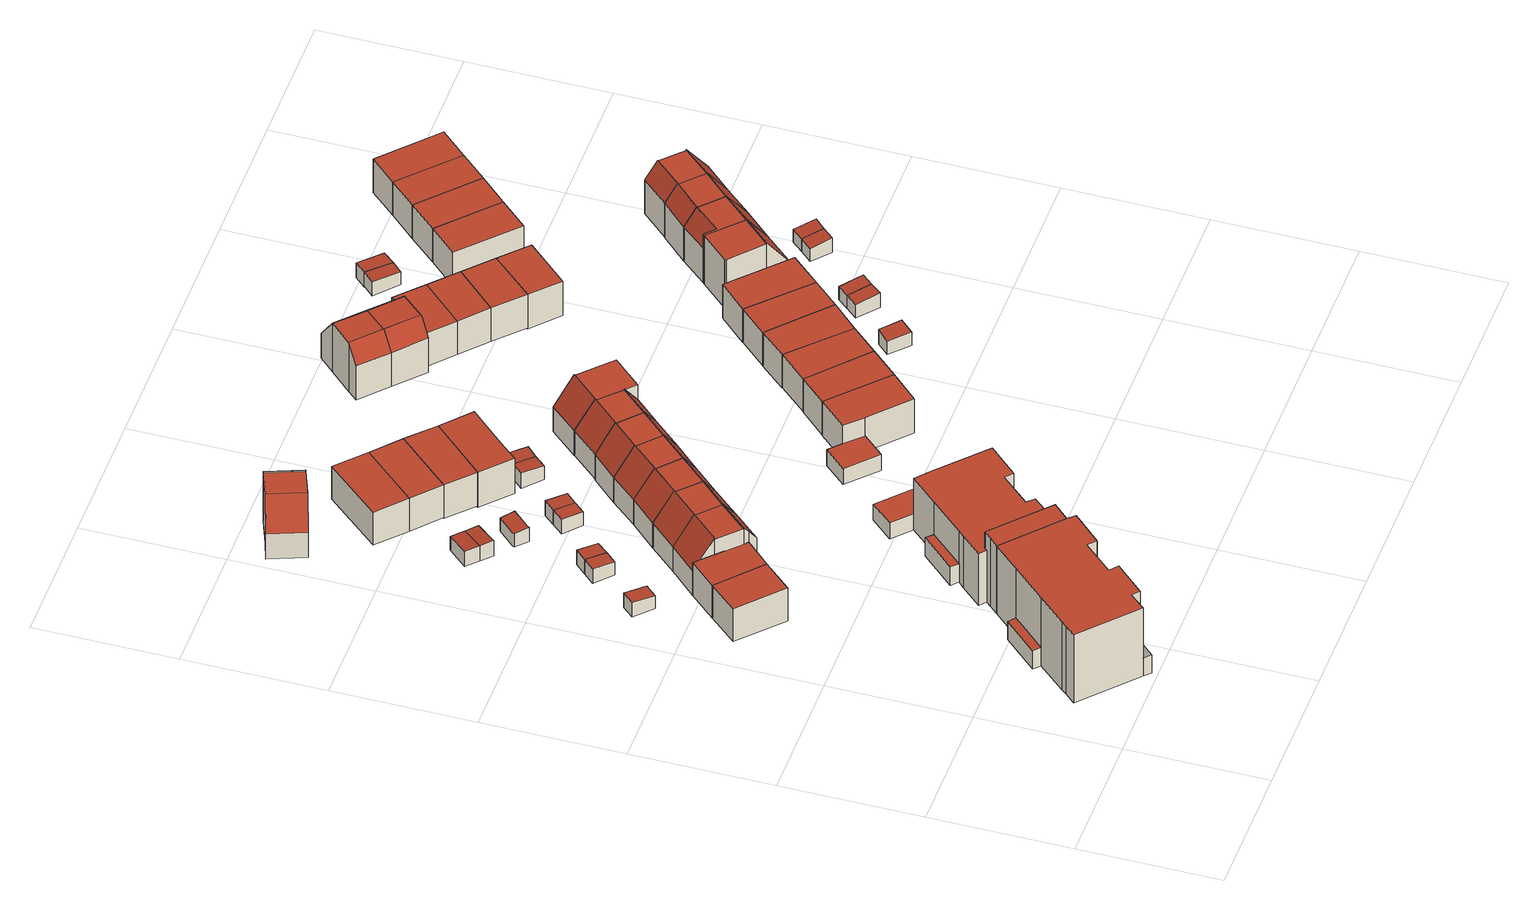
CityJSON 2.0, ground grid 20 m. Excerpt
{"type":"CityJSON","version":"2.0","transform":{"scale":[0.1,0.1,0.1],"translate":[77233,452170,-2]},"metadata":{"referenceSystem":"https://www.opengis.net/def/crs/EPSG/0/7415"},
"CityObjects":{
"building1":{"type":"Building","attributes":{"Volume":2611.23,"Dakoppervlakte":224.62,"Muuroppervlakte":739.91,"Vloeroppervlakte":236.82,"hoogte_Z_max_in_m_NAP":11.19,"GEB_DOEL":"woonfunctie","dateOfConstruction":"1982-01-01","measuredHeight":11.56},"geometry":[{"type":"Solid","lod":"2","boundaries":[[[[0,1,2,3,4,5,6,7,8,9,10,11,12,13,14,15,16]],[[17,18,19,20]],[[21,22,23,24,25]],[[26,27,28,29,30,31,32,33,34,35,36,37,38,39,40]],[[41,42,43,44,45]],[[4,35,34,5]],[[36,35,4,3,45]],[[16,15,38,37,44]],[[15,14,39,38]],[[14,13,40,39]],[[12,20,26,40,13]],[[32,21,7,6,33]],[[34,33,6,5]],[[12,11,17,20]],[[17,11,10,18]],[[26,20,19,27]],[[27,19,18,28]],[[41,45,3,2]],[[2,1,42,41]],[[42,1,0,43]],[[44,43,0,16]],[[36,45,44,37]],[[24,9,8,25]],[[21,25,8,7]],[[29,24,23,30]],[[30,23,22,31]],[[22,21,32,31]],[[28,18,10,9,24,29]]]],"semantics":{"surfaces":[{"type":"GroundSurface"},{"type":"OuterFloorSurface"},{"type":"RoofSurface"},{"type":"WallSurface"}],"values":[[0,1,1,2,2,3,3,3,3,3,3,3,3,3,3,3,3,3,3,3,3,3,3,3,3,3,3,3]]}}]},
"building2":{"type":"Building","attributes":{"Volume":236.59,"Dakoppervlakte":42.37,"Muuroppervlakte":148.6,"Vloeroppervlakte":42.37,"hoogte_Z_max_in_m_NAP":5.39,"GEB_DOEL":"woonfunctie","dateOfConstruction":"1982-01-01","measuredHeight":5.58},"geometry":[{"type":"Solid","lod":"2","boundaries":[[[[46,47,48,49]],[[50,51,52,53]],[[46,49,51,50]],[[49,48,52,51]],[[47,53,52,48]],[[47,46,50,53]]]],"semantics":{"surfaces":[{"type":"GroundSurface"},{"type":"RoofSurface"},{"type":"WallSurface"}],"values":[[0,1,2,2,2,2]]}}]},
"building3":{"type":"Building","attributes":{"Volume":17.05,"Dakoppervlakte":7.19,"Muuroppervlakte":26.1,"Vloeroppervlakte":7.16,"hoogte_Z_max_in_m_NAP":2.28,"GEB_DOEL":"onbekend","dateOfConstruction":"1982-01-01","measuredHeight":2.52},"geometry":[{"type":"Solid","lod":"2","boundaries":[[[[54,55,56,57]],[[58,59,60,61]],[[54,57,58,61]],[[59,58,57,56]],[[55,60,59,56]],[[55,54,61,60]]]],"semantics":{"surfaces":[{"type":"GroundSurface"},{"type":"RoofSurface"},{"type":"WallSurface"}],"values":[[0,1,2,2,2,2]]}}]},
"building4":{"type":"Building","attributes":{"Volume":220.88,"Dakoppervlakte":39.59,"Muuroppervlakte":144.64,"Vloeroppervlakte":39.59,"hoogte_Z_max_in_m_NAP":5.39,"GEB_DOEL":"woonfunctie","dateOfConstruction":"1982-01-01","measuredHeight":5.58},"geometry":[{"type":"Solid","lod":"2","boundaries":[[[[47,62,63,48]],[[53,52,64,65]],[[47,48,52,53]],[[48,63,64,52]],[[62,65,64,63]],[[62,47,53,65]]]],"semantics":{"surfaces":[{"type":"GroundSurface"},{"type":"RoofSurface"},{"type":"WallSurface"}],"values":[[0,1,2,2,2,2]]}}]},
"building5":{"type":"Building","attributes":{"Volume":16.01,"Dakoppervlakte":6.77,"Muuroppervlakte":25.26,"Vloeroppervlakte":6.75,"hoogte_Z_max_in_m_NAP":2.28,"GEB_DOEL":"onbekend","dateOfConstruction":"1982-01-01","measuredHeight":2.49},"geometry":[{"type":"Solid","lod":"2","boundaries":[[[[66,67,68,69]],[[70,71,72,73]],[[66,69,71,70]],[[72,71,69,68]],[[72,68,67,73]],[[67,66,70,73]]]],"semantics":{"surfaces":[{"type":"GroundSurface"},{"type":"RoofSurface"},{"type":"WallSurface"}],"values":[[0,1,2,2,2,2]]}}]},
"building6":{"type":"Building","attributes":{"Volume":358.54,"Dakoppervlakte":66.93,"Muuroppervlakte":189.85,"Vloeroppervlakte":48.9,"hoogte_Z_max_in_m_NAP":8.19,"GEB_DOEL":"woonfunctie","dateOfConstruction":"1982-01-01","measuredHeight":8.38},"geometry":[{"type":"Solid","lod":"2","boundaries":[[[[74,75,76,77,78,63,79,80,62]],[[81,82,83,84]],[[85,86,87,88,89]],[[90,91,92,93]],[[80,79,83,82]],[[77,76,84,86,85]],[[87,83,79,63,88]],[[89,88,63,78]],[[78,77,85,89]],[[84,83,87,86]],[[62,90,93,74]],[[82,91,90,62,80]],[[92,81,75,74,93]],[[81,92,91,82]],[[81,84,76,75]]]],"semantics":{"surfaces":[{"type":"GroundSurface"},{"type":"RoofSurface"},{"type":"WallSurface"}],"values":[[0,1,1,1,2,2,2,2,2,2,2,2,2,2,2]]}}]},
"building7":{"type":"Building","attributes":{"Volume":15.92,"Dakoppervlakte":6.77,"Muuroppervlakte":25.11,"Vloeroppervlakte":6.75,"hoogte_Z_max_in_m_NAP":2.27,"GEB_DOEL":"onbekend","dateOfConstruction":"1982-01-01","measuredHeight":2.48},"geometry":[{"type":"Solid","lod":"2","boundaries":[[[[69,94,95,66]],[[70,96,97,71]],[[69,66,70,71]],[[66,95,96,70]],[[94,97,96,95]],[[71,97,94,69]]]],"semantics":{"surfaces":[{"type":"GroundSurface"},{"type":"RoofSurface"},{"type":"WallSurface"}],"values":[[0,1,2,2,2,2]]}}]},
"building8":{"type":"Building","attributes":{"Volume":18.92,"Dakoppervlakte":7.81,"Muuroppervlakte":28.24,"Vloeroppervlakte":7.79,"hoogte_Z_max_in_m_NAP":2.47,"GEB_DOEL":"onbekend","dateOfConstruction":"1982-01-01","measuredHeight":2.57},"geometry":[{"type":"Solid","lod":"2","boundaries":[[[[98,99,100,101]],[[102,103,104,105]],[[100,103,102,101]],[[104,103,100,99]],[[104,99,98,105]],[[98,101,102,105]]]],"semantics":{"surfaces":[{"type":"GroundSurface"},{"type":"RoofSurface"},{"type":"WallSurface"}],"values":[[0,1,2,2,2,2]]}}]},
"building9":{"type":"Building","attributes":{"Volume":18.73,"Dakoppervlakte":7.82,"Muuroppervlakte":27.94,"Vloeroppervlakte":7.8,"hoogte_Z_max_in_m_NAP":2.47,"GEB_DOEL":"onbekend","dateOfConstruction":"1982-01-01","measuredHeight":2.54},"geometry":[{"type":"Solid","lod":"2","boundaries":[[[[106,98,101,107,108]],[[109,102,105,110,111]],[[98,106,110,105]],[[111,110,106,108,107,109]],[[101,102,109,107]],[[102,101,98,105]]]],"semantics":{"surfaces":[{"type":"GroundSurface"},{"type":"RoofSurface"},{"type":"WallSurface"}],"values":[[0,1,2,2,2,2]]}}]},
"building10":{"type":"Building","attributes":{"Volume":348.95,"Dakoppervlakte":65.15,"Muuroppervlakte":188.36,"Vloeroppervlakte":47.57,"hoogte_Z_max_in_m_NAP":8.19,"GEB_DOEL":"woonfunctie","dateOfConstruction":"1982-01-01","measuredHeight":8.38},"geometry":[{"type":"Solid","lod":"2","boundaries":[[[[112,113,114,115,77,76,75,74,116]],[[117,118,81,84]],[[119,120,86,85]],[[93,92,121,122,123]],[[117,114,113,118]],[[76,77,85,86,84]],[[85,77,115,119]],[[115,114,117,120,119]],[[117,84,86,120]],[[121,118,113,112,122]],[[74,93,123,122,112,116]],[[75,81,92,93,74]],[[118,121,92,81]],[[76,84,81,75]]]],"semantics":{"surfaces":[{"type":"GroundSurface"},{"type":"RoofSurface"},{"type":"WallSurface"}],"values":[[0,1,1,1,2,2,2,2,2,2,2,2,2,2]]}}]},
"building11":{"type":"Building","attributes":{"Volume":2080.67,"Dakoppervlakte":245.87,"Muuroppervlakte":672.06,"Vloeroppervlakte":253.77,"hoogte_Z_max_in_m_NAP":11.19,"GEB_DOEL":"woonfunctie","dateOfConstruction":"1982-01-01","measuredHeight":11.54},"geometry":[{"type":"Solid","lod":"2","boundaries":[[[[124,125,126,127,128,129,130,5,4,131,132,133,134,135,136,137,138,139,140,141,142]],[[143,144,145,146,147]],[[148,149,150,151,152,153,154,155,156,157,158,159,160,161,162]],[[163,164,165,166]],[[167,168,169,170,171]],[[172,35,34,173,174,175]],[[126,125,124,167,161,160,159]],[[139,138,165,148,162,171]],[[135,134,150,149,164]],[[150,134,133,151]],[[151,133,132,152]],[[130,129,143,155,154]],[[127,126,159,158,145]],[[129,128,144,143]],[[145,144,128,127]],[[156,147,146,157]],[[146,145,158,157]],[[166,137,136,163]],[[136,135,164,163]],[[166,165,138,137]],[[164,149,148,165]],[[169,141,140,170]],[[139,171,170,140]],[[167,124,142,168]],[[169,168,142,141]],[[161,167,171,162]],[[5,130,154,173,34]],[[172,131,4,35]],[[5,34,35,4]],[[154,153,174,173]],[[174,153,152,132,131,172,175]],[[155,143,147,156]]]],"semantics":{"surfaces":[{"type":"GroundSurface"},{"type":"OuterFloorSurface"},{"type":"RoofSurface"},{"type":"WallSurface"}],"values":[[0,1,2,2,2,2,3,3,3,3,3,3,3,3,3,3,3,3,3,3,3,3,3,3,3,3,3,3,3,3,3,3]]}}]},
"building12":{"type":"Building","attributes":{"Volume":370.23,"Dakoppervlakte":68.94,"Muuroppervlakte":193.07,"Vloeroppervlakte":50.14,"hoogte_Z_max_in_m_NAP":8.57,"GEB_DOEL":"woonfunctie","dateOfConstruction":"1982-01-01","measuredHeight":8.47},"geometry":[{"type":"Solid","lod":"2","boundaries":[[[[176,177,178,179,180,181,182,183]],[[184,185,186,187]],[[188,189,190,191]],[[192,193,194,195]],[[182,181,187,186]],[[188,176,183,189]],[[183,182,186,190,189]],[[177,176,188,191,185]],[[190,186,185,191]],[[181,180,192,195,187]],[[192,180,179,193]],[[184,194,193,179,178]],[[195,194,184,187]],[[177,185,184,178]]]],"semantics":{"surfaces":[{"type":"GroundSurface"},{"type":"RoofSurface"},{"type":"WallSurface"}],"values":[[0,1,1,1,2,2,2,2,2,2,2,2,2,2]]}}]},
"building13":{"type":"Building","attributes":{"Volume":18.57,"Dakoppervlakte":7.92,"Muuroppervlakte":27.29,"Vloeroppervlakte":7.89,"hoogte_Z_max_in_m_NAP":2.43,"GEB_DOEL":"onbekend","dateOfConstruction":"1982-01-01","measuredHeight":2.46},"geometry":[{"type":"Solid","lod":"2","boundaries":[[[[196,197,198,199,200,201]],[[202,203,204,205,206,207]],[[203,202,196,201,200,204]],[[200,199,205,204]],[[205,199,198,197,207,206]],[[196,202,207,197]]]],"semantics":{"surfaces":[{"type":"GroundSurface"},{"type":"RoofSurface"},{"type":"WallSurface"}],"values":[[0,1,2,2,2,2]]}}]},
"building14":{"type":"Building","attributes":{"Volume":15.41,"Dakoppervlakte":6.61,"Muuroppervlakte":24.63,"Vloeroppervlakte":6.59,"hoogte_Z_max_in_m_NAP":2.3,"GEB_DOEL":"onbekend","dateOfConstruction":"1982-01-01","measuredHeight":2.45},"geometry":[{"type":"Solid","lod":"2","boundaries":[[[[208,209,210,211]],[[212,213,214,215]],[[210,213,212,211]],[[210,209,214,213]],[[214,209,208,215]],[[212,215,208,211]]]],"semantics":{"surfaces":[{"type":"GroundSurface"},{"type":"RoofSurface"},{"type":"WallSurface"}],"values":[[0,1,2,2,2,2]]}}]},
"building15":{"type":"Building","attributes":{"Volume":346.53,"Dakoppervlakte":64.3,"Muuroppervlakte":188.72,"Vloeroppervlakte":47,"hoogte_Z_max_in_m_NAP":8.19,"GEB_DOEL":"woonfunctie","dateOfConstruction":"1982-01-01","measuredHeight":8.41},"geometry":[{"type":"Solid","lod":"2","boundaries":[[[[216,217,218,115,114,113,112,219]],[[220,221,118,117]],[[222,223,120,119]],[[122,121,224,225]],[[217,216,221,220]],[[222,119,115,218]],[[218,217,220,223,222]],[[120,117,114,115,119]],[[223,220,117,120]],[[224,221,216,219,225]],[[219,112,122,225]],[[112,113,118,121,122]],[[221,224,121,118]],[[113,114,117,118]]]],"semantics":{"surfaces":[{"type":"GroundSurface"},{"type":"RoofSurface"},{"type":"WallSurface"}],"values":[[0,1,1,1,2,2,2,2,2,2,2,2,2,2]]}}]},
"building16":{"type":"Building","attributes":{"Volume":311.58,"Dakoppervlakte":54.96,"Muuroppervlakte":177.34,"Vloeroppervlakte":54.96,"hoogte_Z_max_in_m_NAP":5.84,"GEB_DOEL":"woonfunctie","dateOfConstruction":"1982-01-01","measuredHeight":5.67},"geometry":[{"type":"Solid","lod":"2","boundaries":[[[[226,227,228,229]],[[230,231,232,233]],[[232,228,227,233]],[[227,226,230,233]],[[226,229,231,230]],[[228,232,231,229]]]],"semantics":{"surfaces":[{"type":"GroundSurface"},{"type":"RoofSurface"},{"type":"WallSurface"}],"values":[[0,1,2,2,2,2]]}}]},
"building17":{"type":"Building","attributes":{"Volume":15.54,"Dakoppervlakte":6.61,"Muuroppervlakte":24.81,"Vloeroppervlakte":6.6,"hoogte_Z_max_in_m_NAP":2.3,"GEB_DOEL":"onbekend","dateOfConstruction":"1982-01-01","measuredHeight":2.47},"geometry":[{"type":"Solid","lod":"2","boundaries":[[[[210,234,235,211]],[[212,236,237,213]],[[210,211,212,213]],[[236,212,211,235]],[[234,237,236,235]],[[234,210,213,237]]]],"semantics":{"surfaces":[{"type":"GroundSurface"},{"type":"RoofSurface"},{"type":"WallSurface"}],"values":[[0,1,2,2,2,2]]}}]},
"building18":{"type":"Building","attributes":{"Volume":300.79,"Dakoppervlakte":52.9,"Muuroppervlakte":175.6,"Vloeroppervlakte":52.9,"hoogte_Z_max_in_m_NAP":5.84,"GEB_DOEL":"woonfunctie","dateOfConstruction":"1982-01-01","measuredHeight":5.69},"geometry":[{"type":"Solid","lod":"2","boundaries":[[[[229,238,239,226]],[[231,230,240,241]],[[240,239,238,241]],[[238,229,231,241]],[[226,230,231,229]],[[226,239,240,230]]]],"semantics":{"surfaces":[{"type":"GroundSurface"},{"type":"RoofSurface"},{"type":"WallSurface"}],"values":[[0,1,2,2,2,2]]}}]},
"building19":{"type":"Building","attributes":{"Volume":336.88,"Dakoppervlakte":62.35,"Muuroppervlakte":187.6,"Vloeroppervlakte":45.56,"hoogte_Z_max_in_m_NAP":8.19,"GEB_DOEL":"woonfunctie","dateOfConstruction":"1982-01-01","measuredHeight":8.43},"geometry":[{"type":"Solid","lod":"2","boundaries":[[[[216,219,242,243,244,245,218,217]],[[246,221,220,247]],[[248,223,222,249]],[[225,224,250,251]],[[246,247,244,243]],[[245,244,247,248,249]],[[223,220,217,218,222]],[[222,218,245,249]],[[248,247,220,223]],[[250,246,243,242,251]],[[219,225,251,242]],[[216,221,224,225,219]],[[221,246,250,224]],[[217,220,221,216]]]],"semantics":{"surfaces":[{"type":"GroundSurface"},{"type":"RoofSurface"},{"type":"WallSurface"}],"values":[[0,1,1,1,2,2,2,2,2,2,2,2,2,2]]}}]},
"building20":{"type":"Building","attributes":{"Volume":295.52,"Dakoppervlakte":51.86,"Muuroppervlakte":174.83,"Vloeroppervlakte":51.86,"hoogte_Z_max_in_m_NAP":5.84,"GEB_DOEL":"woonfunctie","dateOfConstruction":"1982-01-01","measuredHeight":5.7},"geometry":[{"type":"Solid","lod":"2","boundaries":[[[[252,253,254,255]],[[241,240,256,257]],[[254,253,257,256]],[[253,252,241,257]],[[252,255,240,241]],[[255,254,256,240]]]],"semantics":{"surfaces":[{"type":"GroundSurface"},{"type":"RoofSurface"},{"type":"WallSurface"}],"values":[[0,1,2,2,2,2]]}}]},
"building21":{"type":"Building","attributes":{"Volume":17.08,"Dakoppervlakte":7.16,"Muuroppervlakte":26.24,"Vloeroppervlakte":7.15,"hoogte_Z_max_in_m_NAP":2.35,"GEB_DOEL":"onbekend","dateOfConstruction":"1982-01-01","measuredHeight":2.51},"geometry":[{"type":"Solid","lod":"2","boundaries":[[[[258,259,260,261]],[[262,263,264,265]],[[261,260,263,262]],[[260,259,264,263]],[[258,265,264,259]],[[262,265,258,261]]]],"semantics":{"surfaces":[{"type":"GroundSurface"},{"type":"RoofSurface"},{"type":"WallSurface"}],"values":[[0,1,2,2,2,2]]}}]},
"building22":{"type":"Building","attributes":{"Volume":331.75,"Dakoppervlakte":55.3,"Muuroppervlakte":188.1,"Vloeroppervlakte":55.3,"hoogte_Z_max_in_m_NAP":5.84,"GEB_DOEL":"woonfunctie","dateOfConstruction":"1982-01-01","measuredHeight":6},"geometry":[{"type":"Solid","lod":"2","boundaries":[[[[266,267,268,269,270,271]],[[272,273,257,256,274,275]],[[268,267,256,257]],[[271,275,274,266]],[[272,275,271,270]],[[269,273,272,270]],[[267,266,274,256]],[[269,268,257,273]]]],"semantics":{"surfaces":[{"type":"GroundSurface"},{"type":"RoofSurface"},{"type":"WallSurface"}],"values":[[0,1,2,2,2,2,2,2]]}}]},
"building23":{"type":"Building","attributes":{"Volume":339.66,"Dakoppervlakte":63.22,"Muuroppervlakte":186.95,"Vloeroppervlakte":46.23,"hoogte_Z_max_in_m_NAP":8.19,"GEB_DOEL":"woonfunctie","dateOfConstruction":"1982-01-01","measuredHeight":8.38},"geometry":[{"type":"Solid","lod":"2","boundaries":[[[[243,242,276,277,278,279,245,244]],[[280,281,246,247]],[[282,248,249,283]],[[251,250,284,285]],[[244,247,246,243]],[[279,278,280,282,283]],[[248,247,244,245,249]],[[283,249,245,279]],[[282,280,247,248]],[[284,281,277,276,285]],[[242,251,285,276]],[[250,251,242,243,246]],[[246,281,284,250]],[[281,280,278,277]]]],"semantics":{"surfaces":[{"type":"GroundSurface"},{"type":"RoofSurface"},{"type":"WallSurface"}],"values":[[0,1,1,1,2,2,2,2,2,2,2,2,2,2]]}}]},
"building24":{"type":"Building","attributes":{"Volume":16.82,"Dakoppervlakte":7.17,"Muuroppervlakte":25.84,"Vloeroppervlakte":7.15,"hoogte_Z_max_in_m_NAP":2.35,"GEB_DOEL":"onbekend","dateOfConstruction":"1982-01-01","measuredHeight":2.47},"geometry":[{"type":"Solid","lod":"2","boundaries":[[[[286,287,288,289]],[[262,290,291,263]],[[262,263,286,289]],[[262,289,288,290]],[[287,291,290,288]],[[287,286,263,291]]]],"semantics":{"surfaces":[{"type":"GroundSurface"},{"type":"RoofSurface"},{"type":"WallSurface"}],"values":[[0,1,2,2,2,2]]}}]},
"building25":{"type":"Building","attributes":{"Volume":341.04,"Dakoppervlakte":64.05,"Muuroppervlakte":185.79,"Vloeroppervlakte":46.81,"hoogte_Z_max_in_m_NAP":8.19,"GEB_DOEL":"woonfunctie","dateOfConstruction":"1982-01-01","measuredHeight":8.32},"geometry":[{"type":"Solid","lod":"2","boundaries":[[[[292,293,294,295,296,297,298,299]],[[280,300,301,281]],[[302,303,282,283]],[[304,285,284,305]],[[292,299,280,281]],[[282,280,299,298,283]],[[302,283,298,297]],[[296,300,303,302,297]],[[303,300,280,282]],[[295,294,304,305,301]],[[294,293,285,304]],[[293,292,281,284,285]],[[284,281,301,305]],[[295,301,300,296]]]],"semantics":{"surfaces":[{"type":"GroundSurface"},{"type":"RoofSurface"},{"type":"WallSurface"}],"values":[[0,1,1,1,2,2,2,2,2,2,2,2,2,2]]}}]},
"building26":{"type":"Building","attributes":{"Volume":386.71,"Dakoppervlakte":79.29,"Muuroppervlakte":218.24,"Vloeroppervlakte":79.29,"hoogte_Z_max_in_m_NAP":5.41,"GEB_DOEL":"woonfunctie","dateOfConstruction":"1981-01-01","measuredHeight":5.8},"geometry":[{"type":"Solid","lod":"2","boundaries":[[[[306,307,308,309,310,311,312,313,314]],[[315,316,317,318,319,320]],[[321,322,323,324,325]],[[315,320,307,306,325]],[[316,324,311,310,309,318,317]],[[319,318,309,308]],[[321,325,306,314]],[[321,314,313,322]],[[313,312,323,322]],[[323,312,311,324]],[[316,315,325,324]],[[308,307,320,319]]]],"semantics":{"surfaces":[{"type":"GroundSurface"},{"type":"RoofSurface"},{"type":"WallSurface"}],"values":[[0,1,1,2,2,2,2,2,2,2,2,2]]}}]},
"building27":{"type":"Building","attributes":{"Volume":382.5,"Dakoppervlakte":61.85,"Muuroppervlakte":208.43,"Vloeroppervlakte":50.59,"hoogte_Z_max_in_m_NAP":8.18,"GEB_DOEL":"woonfunctie","dateOfConstruction":"1982-01-01","measuredHeight":8.34},"geometry":[{"type":"Solid","lod":"2","boundaries":[[[[326,327,328,329,330,331]],[[301,332,333,334]],[[305,335,336,304]],[[331,330,334,333]],[[332,301,327,326]],[[332,326,331,333]],[[335,334,330,329,336]],[[336,329,328,304]],[[328,327,301,305,304]],[[335,305,301,334]]]],"semantics":{"surfaces":[{"type":"GroundSurface"},{"type":"RoofSurface"},{"type":"WallSurface"}],"values":[[0,1,1,2,2,2,2,2,2,2]]}}]},
"building28":{"type":"Building","attributes":{"Volume":303.54,"Dakoppervlakte":53.47,"Muuroppervlakte":177.29,"Vloeroppervlakte":53.47,"hoogte_Z_max_in_m_NAP":5.41,"GEB_DOEL":"woonfunctie","dateOfConstruction":"1981-01-01","measuredHeight":5.68},"geometry":[{"type":"Solid","lod":"2","boundaries":[[[[337,338,339,340]],[[320,319,341,342]],[[337,340,319,320]],[[340,339,341,319]],[[338,342,341,339]],[[338,337,320,342]]]],"semantics":{"surfaces":[{"type":"GroundSurface"},{"type":"RoofSurface"},{"type":"WallSurface"}],"values":[[0,1,2,2,2,2]]}}]},
"building29":{"type":"Building","attributes":{"Volume":309.17,"Dakoppervlakte":54.81,"Muuroppervlakte":177.69,"Vloeroppervlakte":54.81,"hoogte_Z_max_in_m_NAP":5.41,"GEB_DOEL":"woonfunctie","dateOfConstruction":"1981-01-01","measuredHeight":5.64},"geometry":[{"type":"Solid","lod":"2","boundaries":[[[[343,344,345,346]],[[341,347,348,342]],[[345,344,341,342]],[[347,341,344,343]],[[346,348,347,343]],[[346,345,342,348]]]],"semantics":{"surfaces":[{"type":"GroundSurface"},{"type":"RoofSurface"},{"type":"WallSurface"}],"values":[[0,1,2,2,2,2]]}}]},
"building30":{"type":"Building","attributes":{"Volume":351.04,"Dakoppervlakte":65.04,"Muuroppervlakte":189.46,"Vloeroppervlakte":47.5,"hoogte_Z_max_in_m_NAP":8.55,"GEB_DOEL":"woonfunctie","dateOfConstruction":"1982-01-01","measuredHeight":8.45},"geometry":[{"type":"Solid","lod":"2","boundaries":[[[[349,350,351,352,353,354,355,356]],[[357,358,359,360]],[[361,362,363,364]],[[365,366,367,368]],[[353,352,360,359]],[[352,351,362,361,360]],[[351,350,363,362]],[[350,349,357,364,363]],[[361,364,357,360]],[[355,354,365,368]],[[366,365,354,353,359]],[[356,355,368,367,358]],[[367,366,359,358]],[[356,358,357,349]]]],"semantics":{"surfaces":[{"type":"GroundSurface"},{"type":"RoofSurface"},{"type":"WallSurface"}],"values":[[0,1,1,1,2,2,2,2,2,2,2,2,2,2]]}}]},
"building31":{"type":"Building","attributes":{"Volume":368.26,"Dakoppervlakte":68.13,"Muuroppervlakte":192.23,"Vloeroppervlakte":49.79,"hoogte_Z_max_in_m_NAP":8.55,"GEB_DOEL":"woonfunctie","dateOfConstruction":"1982-01-01","measuredHeight":8.45},"geometry":[{"type":"Solid","lod":"2","boundaries":[[[[369,370,371,350,349,356,355,372,373]],[[374,375,358,357]],[[376,364,363,377,378]],[[379,380,368,367]],[[374,369,373,375]],[[349,350,363,364,357]],[[371,377,363,350]],[[374,376,378,377,371,370,369]],[[376,374,357,364]],[[373,372,380,379,375]],[[355,368,380,372]],[[356,358,367,368,355]],[[379,367,358,375]],[[358,356,349,357]]]],"semantics":{"surfaces":[{"type":"GroundSurface"},{"type":"RoofSurface"},{"type":"WallSurface"}],"values":[[0,1,1,1,2,2,2,2,2,2,2,2,2,2]]}}]},
"building32":{"type":"Building","attributes":{"Volume":302.69,"Dakoppervlakte":53.4,"Muuroppervlakte":177.13,"Vloeroppervlakte":53.4,"hoogte_Z_max_in_m_NAP":5.41,"GEB_DOEL":"woonfunctie","dateOfConstruction":"1981-01-01","measuredHeight":5.67},"geometry":[{"type":"Solid","lod":"2","boundaries":[[[[381,382,383,384]],[[347,385,386,348]],[[381,384,385,347]],[[383,386,385,384]],[[386,383,382,348]],[[382,381,347,348]]]],"semantics":{"surfaces":[{"type":"GroundSurface"},{"type":"RoofSurface"},{"type":"WallSurface"}],"values":[[0,1,2,2,2,2]]}}]},
"building33":{"type":"Building","attributes":{"Volume":226.06,"Dakoppervlakte":40.24,"Muuroppervlakte":146.59,"Vloeroppervlakte":40.24,"hoogte_Z_max_in_m_NAP":5.75,"GEB_DOEL":"woonfunctie","dateOfConstruction":"1982-01-01","measuredHeight":5.62},"geometry":[{"type":"Solid","lod":"2","boundaries":[[[[387,370,372,388]],[[389,390,391,392]],[[388,372,390,389]],[[372,370,391,390]],[[387,392,391,370]],[[387,388,389,392]]]],"semantics":{"surfaces":[{"type":"GroundSurface"},{"type":"RoofSurface"},{"type":"WallSurface"}],"values":[[0,1,2,2,2,2]]}}]},
"building34":{"type":"Building","attributes":{"Volume":298.64,"Dakoppervlakte":53.14,"Muuroppervlakte":175.52,"Vloeroppervlakte":53.14,"hoogte_Z_max_in_m_NAP":5.41,"GEB_DOEL":"woonfunctie","dateOfConstruction":"1981-01-01","measuredHeight":5.62},"geometry":[{"type":"Solid","lod":"2","boundaries":[[[[393,394,395,396]],[[397,386,385,398]],[[393,396,385,386]],[[396,395,398,385]],[[397,398,395,394]],[[394,393,386,397]]]],"semantics":{"surfaces":[{"type":"GroundSurface"},{"type":"RoofSurface"},{"type":"WallSurface"}],"values":[[0,1,2,2,2,2]]}}]},
"building35":{"type":"Building","attributes":{"Volume":19.18,"Dakoppervlakte":8.06,"Muuroppervlakte":27.67,"Vloeroppervlakte":8.03,"hoogte_Z_max_in_m_NAP":1.31,"GEB_DOEL":"onbekend","dateOfConstruction":"1981-01-01","measuredHeight":2.5},"geometry":[{"type":"Solid","lod":"2","boundaries":[[[[399,400,401,402]],[[403,404,405,406]],[[399,402,404,403]],[[404,402,401,405]],[[405,401,400,406]],[[400,399,403,406]]]],"semantics":{"surfaces":[{"type":"GroundSurface"},{"type":"RoofSurface"},{"type":"WallSurface"}],"values":[[0,1,2,2,2,2]]}}]},
"building36":{"type":"Building","attributes":{"Volume":223.92,"Dakoppervlakte":39.93,"Muuroppervlakte":145.9,"Vloeroppervlakte":39.93,"hoogte_Z_max_in_m_NAP":5.75,"GEB_DOEL":"woonfunctie","dateOfConstruction":"1982-01-01","measuredHeight":5.61},"geometry":[{"type":"Solid","lod":"2","boundaries":[[[[407,387,388,408]],[[409,410,389,392]],[[409,407,408,410]],[[389,410,408,388]],[[387,392,389,388]],[[387,407,409,392]]]],"semantics":{"surfaces":[{"type":"GroundSurface"},{"type":"RoofSurface"},{"type":"WallSurface"}],"values":[[0,1,2,2,2,2]]}}]},
"building37":{"type":"Building","attributes":{"Volume":241.08,"Dakoppervlakte":42.85,"Muuroppervlakte":151.56,"Vloeroppervlakte":42.85,"hoogte_Z_max_in_m_NAP":5.75,"GEB_DOEL":"woonfunctie","dateOfConstruction":"1982-01-01","measuredHeight":5.63},"geometry":[{"type":"Solid","lod":"2","boundaries":[[[[411,412,407,408,413]],[[414,410,409,415,416]],[[412,411,416,415]],[[411,413,414,416]],[[413,408,410,414]],[[409,410,408,407]],[[407,412,415,409]]]],"semantics":{"surfaces":[{"type":"GroundSurface"},{"type":"RoofSurface"},{"type":"WallSurface"}],"values":[[0,1,2,2,2,2,2]]}}]},
"building38":{"type":"Building","attributes":{"Volume":329.59,"Dakoppervlakte":57.91,"Muuroppervlakte":183.02,"Vloeroppervlakte":57.91,"hoogte_Z_max_in_m_NAP":5.41,"GEB_DOEL":"woonfunctie","dateOfConstruction":"1981-01-01","measuredHeight":5.69},"geometry":[{"type":"Solid","lod":"2","boundaries":[[[[417,418,419,420,421]],[[422,397,398,423,424]],[[417,421,398,397]],[[421,420,423,398]],[[419,424,423,420]],[[418,422,424,419]],[[418,417,397,422]]]],"semantics":{"surfaces":[{"type":"GroundSurface"},{"type":"RoofSurface"},{"type":"WallSurface"}],"values":[[0,1,2,2,2,2,2]]}}]},
"building39":{"type":"Building","attributes":{"Volume":240.53,"Dakoppervlakte":41.42,"Muuroppervlakte":152.52,"Vloeroppervlakte":41.42,"hoogte_Z_max_in_m_NAP":5.75,"GEB_DOEL":"woonfunctie","dateOfConstruction":"1982-01-01","measuredHeight":5.81},"geometry":[{"type":"Solid","lod":"2","boundaries":[[[[425,426,427,428,429]],[[430,414,416,415,431]],[[426,425,414,430]],[[425,429,416,414]],[[429,428,415,416]],[[427,431,415,428]],[[426,430,431,427]]]],"semantics":{"surfaces":[{"type":"GroundSurface"},{"type":"RoofSurface"},{"type":"WallSurface"}],"values":[[0,1,2,2,2,2,2]]}}]},
"building40":{"type":"Building","attributes":{"Volume":17.76,"Dakoppervlakte":7.53,"Muuroppervlakte":27.07,"Vloeroppervlakte":7.51,"hoogte_Z_max_in_m_NAP":1.3,"GEB_DOEL":"onbekend","dateOfConstruction":"1981-01-01","measuredHeight":2.49},"geometry":[{"type":"Solid","lod":"2","boundaries":[[[[432,433,434,435]],[[436,437,438,439]],[[434,433,437,436]],[[438,437,433,432]],[[438,432,435,439]],[[435,434,436,439]]]],"semantics":{"surfaces":[{"type":"GroundSurface"},{"type":"RoofSurface"},{"type":"WallSurface"}],"values":[[0,1,2,2,2,2]]}}]},
"building41":{"type":"Building","attributes":{"Volume":18.01,"Dakoppervlakte":7.53,"Muuroppervlakte":27.45,"Vloeroppervlakte":7.51,"hoogte_Z_max_in_m_NAP":1.3,"GEB_DOEL":"onbekend","dateOfConstruction":"1981-01-01","measuredHeight":2.53},"geometry":[{"type":"Solid","lod":"2","boundaries":[[[[434,440,441,435]],[[436,439,442,443]],[[436,434,435,439]],[[442,439,435,441]],[[440,443,442,441]],[[440,434,436,443]]]],"semantics":{"surfaces":[{"type":"GroundSurface"},{"type":"RoofSurface"},{"type":"WallSurface"}],"values":[[0,1,2,2,2,2]]}}]},
"building42":{"type":"Building","attributes":{"Volume":21.09,"Dakoppervlakte":8.93,"Muuroppervlakte":29.99,"Vloeroppervlakte":8.92,"hoogte_Z_max_in_m_NAP":2.33,"GEB_DOEL":"onbekend","dateOfConstruction":"1982-01-01","measuredHeight":2.47},"geometry":[{"type":"Solid","lod":"2","boundaries":[[[[444,445,446,447]],[[448,449,450,451]],[[449,448,444,447]],[[447,446,450,449]],[[446,445,451,450]],[[445,444,448,451]]]],"semantics":{"surfaces":[{"type":"GroundSurface"},{"type":"RoofSurface"},{"type":"WallSurface"}],"values":[[0,1,2,2,2,2]]}}]},
"building43":{"type":"Building","attributes":{"Volume":379.11,"Dakoppervlakte":61.42,"Muuroppervlakte":209.43,"Vloeroppervlakte":49.8,"hoogte_Z_max_in_m_NAP":8.18,"GEB_DOEL":"woonfunctie","dateOfConstruction":"1981-01-01","measuredHeight":8.47},"geometry":[{"type":"Solid","lod":"2","boundaries":[[[[452,453,454,455,456,457,458,459]],[[460,461,462,463,464,465]],[[466,467,468,469]],[[464,454,453,465]],[[465,453,452,460]],[[452,459,461,460]],[[459,458,462,461]],[[454,464,468,467,455]],[[457,456,466,469,463]],[[467,466,456,455]],[[469,468,464,463]],[[457,463,462,458]]]],"semantics":{"surfaces":[{"type":"GroundSurface"},{"type":"RoofSurface"},{"type":"WallSurface"}],"values":[[0,1,1,2,2,2,2,2,2,2,2,2]]}}]},
"building44":{"type":"Building","attributes":{"Volume":21.2,"Dakoppervlakte":8.93,"Muuroppervlakte":30.15,"Vloeroppervlakte":8.92,"hoogte_Z_max_in_m_NAP":2.33,"GEB_DOEL":"onbekend","dateOfConstruction":"1982-01-01","measuredHeight":2.49},"geometry":[{"type":"Solid","lod":"2","boundaries":[[[[470,471,472,473]],[[451,474,475,448]],[[472,471,474,451]],[[471,470,475,474]],[[475,470,473,448]],[[473,472,451,448]]]],"semantics":{"surfaces":[{"type":"GroundSurface"},{"type":"RoofSurface"},{"type":"WallSurface"}],"values":[[0,1,2,2,2,2]]}}]},
"building45":{"type":"Building","attributes":{"Volume":310.42,"Dakoppervlakte":54.96,"Muuroppervlakte":177.36,"Vloeroppervlakte":54.96,"hoogte_Z_max_in_m_NAP":5.36,"GEB_DOEL":"woonfunctie","dateOfConstruction":"1982-01-01","measuredHeight":5.65},"geometry":[{"type":"Solid","lod":"2","boundaries":[[[[476,477,478,479]],[[480,481,482,483]],[[480,483,476,479]],[[479,478,481,480]],[[477,482,481,478]],[[477,476,483,482]]]],"semantics":{"surfaces":[{"type":"GroundSurface"},{"type":"RoofSurface"},{"type":"WallSurface"}],"values":[[0,1,2,2,2,2]]}}]},
"building46":{"type":"Building","attributes":{"Volume":355.52,"Dakoppervlakte":66.05,"Muuroppervlakte":194.85,"Vloeroppervlakte":48.38,"hoogte_Z_max_in_m_NAP":8.18,"GEB_DOEL":"woonfunctie","dateOfConstruction":"1981-01-01","measuredHeight":8.44},"geometry":[{"type":"Solid","lod":"2","boundaries":[[[[484,485,455,454,453,486,487,488]],[[489,490,465,464,491,492,493]],[[494,495,496,497,489]],[[468,467,498,499]],[[486,453,465,490,497]],[[454,464,465,453]],[[495,492,488,487,496]],[[496,487,486,497]],[[497,490,489]],[[493,494,489]],[[494,493,492,495]],[[468,464,454,455,467]],[[467,455,485,498]],[[484,491,499,498,485]],[[499,491,464,468]],[[492,491,484,488]]]],"semantics":{"surfaces":[{"type":"GroundSurface"},{"type":"RoofSurface"},{"type":"WallSurface"}],"values":[[0,1,1,1,2,2,2,2,2,2,2,2,2,2,2,2]]}}]},
"building47":{"type":"Building","attributes":{"Volume":16.83,"Dakoppervlakte":7.09,"Muuroppervlakte":25.96,"Vloeroppervlakte":7.06,"hoogte_Z_max_in_m_NAP":1.3,"GEB_DOEL":"onbekend","dateOfConstruction":"1981-01-01","measuredHeight":2.52},"geometry":[{"type":"Solid","lod":"2","boundaries":[[[[500,501,502,503]],[[504,505,506,507]],[[507,506,503,502]],[[504,507,502,501]],[[500,505,504,501]],[[500,503,506,505]]]],"semantics":{"surfaces":[{"type":"GroundSurface"},{"type":"RoofSurface"},{"type":"WallSurface"}],"values":[[0,1,2,2,2,2]]}}]},
"building48":{"type":"Building","attributes":{"Volume":308.2,"Dakoppervlakte":54.63,"Muuroppervlakte":176.77,"Vloeroppervlakte":54.63,"hoogte_Z_max_in_m_NAP":5.36,"GEB_DOEL":"woonfunctie","dateOfConstruction":"1982-01-01","measuredHeight":5.64},"geometry":[{"type":"Solid","lod":"2","boundaries":[[[[477,508,509,478]],[[481,510,511,482]],[[477,478,481,482]],[[478,509,510,481]],[[508,511,510,509]],[[508,477,482,511]]]],"semantics":{"surfaces":[{"type":"GroundSurface"},{"type":"RoofSurface"},{"type":"WallSurface"}],"values":[[0,1,2,2,2,2]]}}]},
"building49":{"type":"Building","attributes":{"Volume":347.32,"Dakoppervlakte":64.86,"Muuroppervlakte":188.89,"Vloeroppervlakte":47.27,"hoogte_Z_max_in_m_NAP":8.18,"GEB_DOEL":"woonfunctie","dateOfConstruction":"1981-01-01","measuredHeight":8.45},"geometry":[{"type":"Solid","lod":"2","boundaries":[[[[485,484,488,487,512,513,514,515]],[[491,516,517,492]],[[496,495,518,519]],[[498,520,521,499]],[[516,514,513,517]],[[512,487,496,519]],[[487,488,492,495,496]],[[518,517,513,512,519]],[[492,517,518,495]],[[515,514,516,521,520]],[[499,491,484,485,498]],[[498,485,515,520]],[[521,516,491,499]],[[492,488,484,491]]]],"semantics":{"surfaces":[{"type":"GroundSurface"},{"type":"RoofSurface"},{"type":"WallSurface"}],"values":[[0,1,1,1,2,2,2,2,2,2,2,2,2,2]]}}]},
"building50":{"type":"Building","attributes":{"Volume":16.9,"Dakoppervlakte":7.09,"Muuroppervlakte":26.06,"Vloeroppervlakte":7.06,"hoogte_Z_max_in_m_NAP":1.3,"GEB_DOEL":"onbekend","dateOfConstruction":"1981-01-01","measuredHeight":2.53},"geometry":[{"type":"Solid","lod":"2","boundaries":[[[[502,522,523,503]],[[507,506,524,525]],[[503,506,507,502]],[[503,523,524,506]],[[524,523,522,525]],[[507,525,522,502]]]],"semantics":{"surfaces":[{"type":"GroundSurface"},{"type":"RoofSurface"},{"type":"WallSurface"}],"values":[[0,1,2,2,2,2]]}}]},
"building51":{"type":"Building","attributes":{"Volume":297.37,"Dakoppervlakte":52.62,"Muuroppervlakte":174.84,"Vloeroppervlakte":52.62,"hoogte_Z_max_in_m_NAP":5.36,"GEB_DOEL":"woonfunctie","dateOfConstruction":"1982-01-01","measuredHeight":5.65},"geometry":[{"type":"Solid","lod":"2","boundaries":[[[[509,508,526,527]],[[510,528,529,511]],[[527,526,529,528]],[[526,508,511,529]],[[510,511,508,509]],[[509,527,528,510]]]],"semantics":{"surfaces":[{"type":"GroundSurface"},{"type":"RoofSurface"},{"type":"WallSurface"}],"values":[[0,1,2,2,2,2]]}}]},
"building52":{"type":"Building","attributes":{"Volume":349.25,"Dakoppervlakte":65.47,"Muuroppervlakte":188.44,"Vloeroppervlakte":47.74,"hoogte_Z_max_in_m_NAP":8.18,"GEB_DOEL":"woonfunctie","dateOfConstruction":"1981-01-01","measuredHeight":8.41},"geometry":[{"type":"Solid","lod":"2","boundaries":[[[[530,531,532,533,534,535,536,537]],[[517,516,538,539]],[[518,540,541,519]],[[520,542,543,521]],[[517,537,536,516]],[[541,540,539,532,531]],[[519,541,531,530]],[[530,537,517,518,519]],[[540,518,517,539]],[[516,536,535,520,521]],[[542,520,535,534]],[[538,543,542,534,533]],[[521,543,538,516]],[[533,532,539,538]]]],"semantics":{"surfaces":[{"type":"GroundSurface"},{"type":"RoofSurface"},{"type":"WallSurface"}],"values":[[0,1,1,1,2,2,2,2,2,2,2,2,2,2]]}}]},
"building53":{"type":"Building","attributes":{"Volume":299.35,"Dakoppervlakte":52.93,"Muuroppervlakte":175.29,"Vloeroppervlakte":52.93,"hoogte_Z_max_in_m_NAP":5.36,"GEB_DOEL":"woonfunctie","dateOfConstruction":"1982-01-01","measuredHeight":5.66},"geometry":[{"type":"Solid","lod":"2","boundaries":[[[[544,527,526,545]],[[528,546,547,529]],[[526,527,528,529]],[[527,544,546,528]],[[545,547,546,544]],[[545,526,529,547]]]],"semantics":{"surfaces":[{"type":"GroundSurface"},{"type":"RoofSurface"},{"type":"WallSurface"}],"values":[[0,1,2,2,2,2]]}}]}
},
"vertices":[
[104,153,16],[105,154,16],[148,201,16],[158,193,16],[191,229,16],[268,160,16],[277,150,16],[239,110,16],[221,90,16],[202,69,16],[163,28,16],[143,6,16],[134,15,16],[58,84,16],[72,99,16],[78,106,16],[113,145,16],[143,6,47],[163,28,47],[154,37,47],[134,15,47],[239,110,102],[228,120,102],[190,79,102],[202,69,102],[221,90,102],[134,15,132],[154,37,132],[163,28,132],[202,69,132],[190,79,132],[228,120,132],[239,110,132],[277,150,132],[268,160,132],[191,229,132],[158,193,132],[113,145,132],[78,106,132],[72,99,132],[58,84,132],[148,201,47],[105,154,47],[104,153,47],[113,145,47],[158,193,47],
[36,533,18],[71,572,18],[131,518,18],[95,479,18],[36,533,74],[95,479,74],[131,518,74],[71,572,74],
[42,670,18],[56,686,18],[81,663,18],[66,647,18],[66,647,40],[81,663,40],[56,686,43],[42,670,43],
[105,609,18],[164,553,18],[164,553,74],[105,609,74],
[126,731,18],[112,716,18],[88,738,18],[102,753,18],[126,731,40],[102,753,43],[88,738,43],[112,716,40],
[141,647,18],[164,626,18],[194,598,18],[209,585,18],[172,545,18],[158,558,18],[128,587,18],[164,626,100],[128,587,100],[158,558,100],[194,598,100],[209,585,76],[194,598,102],[158,558,102],[164,553,92],[172,545,76],[105,609,60],[128,587,102],[164,626,102],[141,647,60],
[116,768,18],[140,747,18],[140,747,40],[116,768,43],
[84,888,19],[68,903,19],[93,930,19],[109,916,19],[109,916,42],[93,930,42],[68,903,45],[84,888,45],
[99,874,19],[124,902,19],[102,877,19],[124,902,42],[99,874,45],[102,877,44],
[176,685,18],[199,664,18],[229,635,18],[243,622,18],[175,684,18],[229,635,100],[199,664,100],[243,622,75],[229,635,102],[199,664,102],[176,685,61],[175,684,61],
[333,361,16],[337,357,16],[398,301,16],[360,260,16],[341,239,16],[322,219,16],[289,182,16],[202,241,16],[209,248,16],[199,256,16],[226,285,16],[234,293,16],[225,302,16],[269,350,16],[278,341,16],[312,379,16],[286,403,16],[314,434,16],[361,391,16],[322,219,74],[341,239,74],[360,260,74],[349,269,74],[312,229,74],[278,341,104],[234,293,104],[226,285,104],[199,256,104],[209,248,104],[212,252,104],[289,182,104],[322,219,104],[312,229,104],[349,269,104],[360,260,104],[398,301,104],[337,357,104],[333,361,104],[312,379,104],[225,302,47],[234,293,47],[278,341,47],[269,350,47],[333,361,43],[361,391,43],[314,434,43],[286,403,43],[312,379,43],[202,241,132],[289,182,132],[212,252,132],[209,248,132],
[108,1130,21],[90,1123,21],[51,1108,21],[22,1098,21],[3,1149,21],[32,1159,21],[71,1174,21],[90,1180,21],[51,1108,104],[90,1123,104],[71,1174,104],[32,1159,104],[108,1130,79],[90,1180,79],[71,1174,106],[90,1123,106],[3,1149,64],[22,1098,64],[51,1108,105],[32,1159,105],
[146,880,20],[162,866,20],[140,842,20],[138,839,20],[122,854,20],[124,857,20],[146,880,42],[124,857,42],[122,854,42],[138,839,44],[140,842,44],[162,866,44],
[190,783,18],[166,804,18],[180,820,18],[204,798,18],[204,798,41],[180,820,43],[166,804,43],[190,783,41],
[233,701,18],[264,673,18],[278,660,18],[211,722,18],[264,673,100],[233,701,100],[278,660,75],[264,673,102],[233,701,102],[211,722,61],
[108,990,22],[69,1026,22],[137,1103,22],[177,1066,22],[108,990,78],[177,1066,78],[137,1103,78],[69,1026,78],
[194,835,18],[218,813,18],[218,813,41],[194,835,43],
[215,1032,22],[146,956,22],[146,956,78],[215,1032,78],
[244,759,18],[267,738,18],[298,710,18],[312,696,18],[267,738,100],[298,710,100],[298,710,102],[312,696,75],[267,738,102],[244,759,61],
[215,1032,21],[252,997,21],[182,922,21],[146,956,21],[182,922,78],[252,997,78],
[259,857,18],[234,880,18],[248,895,18],[273,873,18],[273,873,41],[248,895,44],[234,880,44],[259,857,41],
[222,885,18],[182,922,18],[252,997,18],[292,961,18],[275,943,18],[239,904,18],[275,943,78],[292,961,78],[222,885,78],[239,904,78],
[278,795,18],[301,775,18],[332,747,18],[347,734,18],[332,747,100],[301,775,100],[332,747,102],[347,734,75],[301,775,102],[278,795,61],
[248,895,19],[263,911,19],[288,888,19],[273,873,19],[288,888,41],[263,911,44],
[301,775,19],[278,795,19],[314,834,19],[336,813,19],[366,784,19],[380,770,19],[347,734,19],[332,747,19],[366,784,100],[336,813,100],[380,770,75],[366,784,102],[314,834,61],[336,813,102],
[413,506,16],[449,545,16],[526,473,16],[489,434,16],[441,479,16],[436,483,16],[408,453,16],[367,491,16],[396,522,16],[413,506,74],[436,483,74],[441,479,74],[489,434,74],[526,473,74],[449,545,74],[396,522,43],[367,491,43],[408,453,43],[436,483,43],[413,506,43],
[380,770,18],[336,813,18],[314,834,18],[350,874,18],[373,853,18],[418,811,18],[380,770,100],[418,811,100],[373,853,100],[373,853,102],[350,874,60],
[449,545,17],[483,581,17],[561,511,17],[526,473,17],[561,511,74],[483,581,74],
[595,548,18],[561,511,18],[483,581,18],[519,621,18],[595,548,74],[519,621,74],
[379,1110,21],[366,1096,21],[328,1131,21],[341,1145,21],[370,1176,21],[391,1198,21],[429,1164,21],[407,1141,21],[379,1110,104],[407,1141,104],[370,1176,104],[341,1145,104],[341,1145,105],[328,1131,79],[366,1096,79],[379,1110,105],[391,1198,63],[370,1176,105],[407,1141,105],[429,1164,63],
[419,1073,21],[414,1067,21],[406,1059,21],[468,1128,21],[447,1104,21],[419,1073,104],[447,1104,104],[419,1073,105],[406,1059,80],[414,1067,95],[447,1104,105],[468,1128,63],
[595,548,17],[519,621,17],[552,657,17],[631,585,17],[631,585,74],[552,657,74],
[450,1034,21],[505,1093,21],[505,1093,78],[468,1128,78],[414,1067,78],[450,1034,78],
[552,657,18],[587,695,18],[664,621,18],[631,585,18],[587,695,74],[664,621,74],
[630,515,8],[646,532,8],[672,509,8],[656,491,8],[630,515,31],[656,491,31],[672,509,33],[646,532,33],
[487,1001,21],[542,1059,21],[487,1001,78],[542,1059,78],
[579,1022,21],[526,964,21],[582,1022,21],[582,1022,78],[526,964,78],[579,1022,78],
[587,695,17],[624,734,17],[634,725,17],[701,662,17],[664,621,17],[624,734,74],[701,662,74],[634,725,74],
[582,1022,19],[618,988,19],[564,929,19],[526,964,19],[579,1022,19],[618,988,78],[564,929,78],
[713,551,8],[685,575,8],[699,591,8],[726,567,8],[699,591,30],[685,575,30],[713,551,33],[726,567,33],
[712,606,8],[740,582,8],[740,582,33],[712,606,30],
[541,1188,19],[572,1159,19],[558,1144,19],[526,1172,19],[541,1188,43],[526,1172,43],[558,1144,41],[572,1159,41],
[643,737,17],[679,776,17],[723,734,17],[746,712,17],[711,673,17],[687,695,17],[643,735,17],[642,737,17],[643,737,100],[642,737,100],[643,735,100],[687,695,100],[723,734,100],[679,776,100],[711,673,58],[746,712,58],[723,734,102],[687,695,102],
[555,1203,18],[586,1175,18],[572,1159,18],[541,1188,18],[586,1175,41],[555,1203,43],
[578,1081,17],[614,1119,17],[690,1049,17],[654,1010,17],[654,1010,74],[690,1049,74],[614,1119,74],[578,1081,74],
[758,772,17],[782,750,17],[681,778,17],[713,814,17],[727,801,17],[694,766,100],[681,778,100],[758,772,100],[727,801,100],[695,765,100],[695,765,101],[727,801,101],[713,814,75],[681,778,76],[782,750,58],[758,772,102],
[795,641,8],[770,663,8],[785,679,8],[809,657,8],[770,663,30],[795,641,33],[809,657,33],[785,679,30],
[649,1158,17],[726,1087,17],[726,1087,74],[649,1158,74],
[748,851,17],[762,838,17],[793,809,17],[816,788,17],[793,809,100],[762,838,100],[762,838,101],[748,851,76],[816,788,58],[793,809,102],
[799,695,8],[824,672,8],[824,672,33],[799,695,30],
[684,1195,17],[760,1124,17],[760,1124,74],[684,1195,74],
[748,851,18],[783,889,18],[797,876,18],[827,847,18],[851,825,18],[816,788,18],[793,809,18],[762,838,18],[827,847,100],[797,876,100],[797,876,101],[783,889,76],[851,825,58],[827,847,102],
[795,1162,17],[718,1232,17],[795,1162,74],[718,1232,74]
]}
